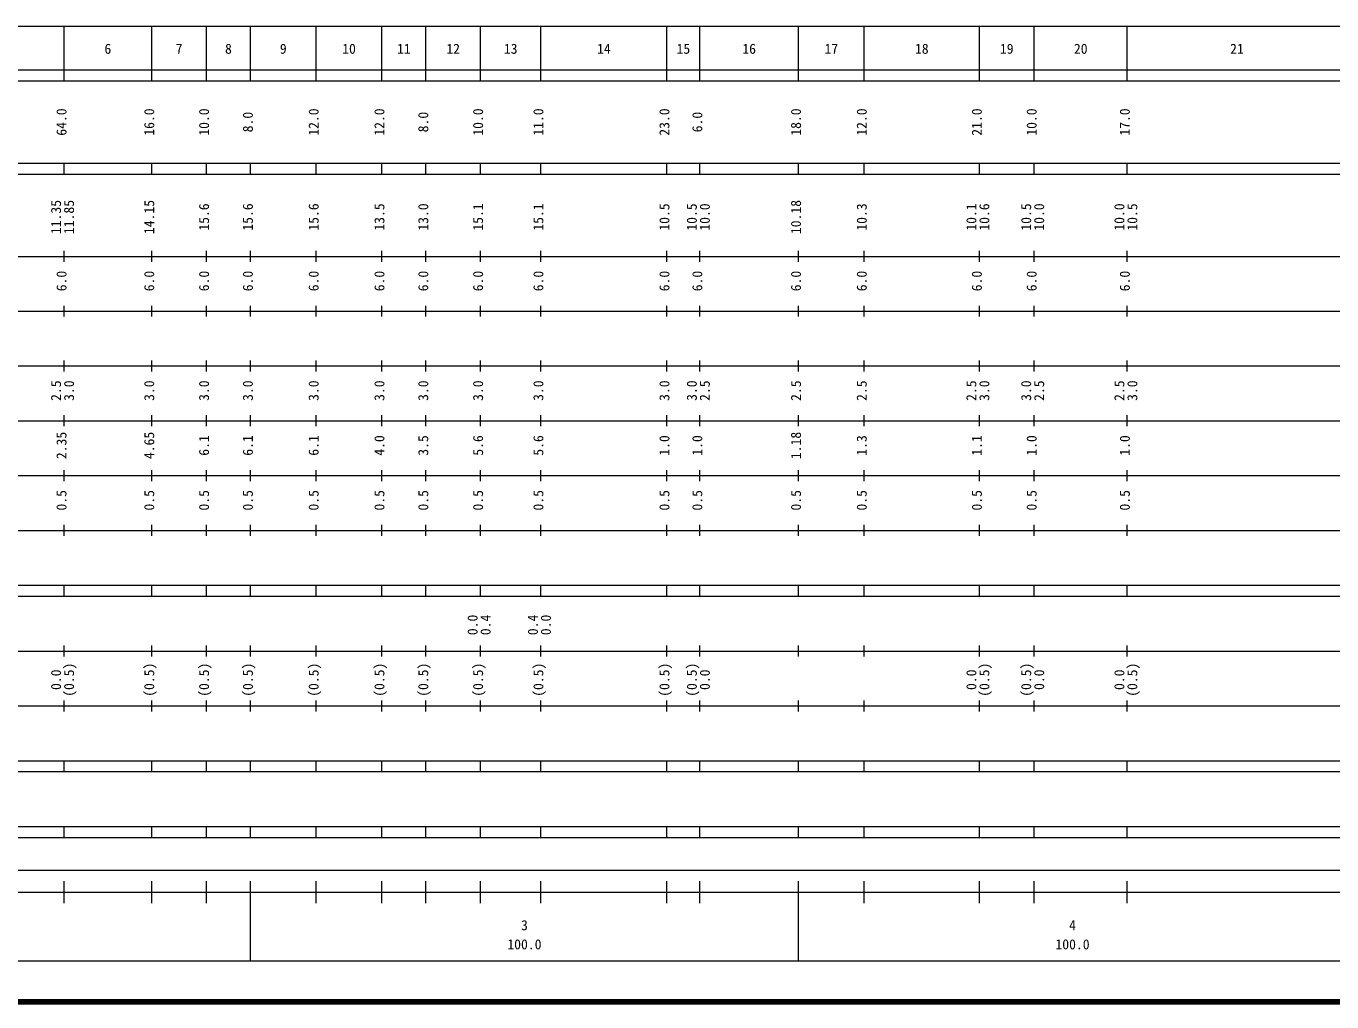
# Model space of a CAD drawing. Units: millimetres on the paper, enlarged 1000 times. Extents: x 40000 to 680000, y 20000 to 380000.
# Drawn here: x 227084 to 465321, y 20000 to 198000 of the extents above; entities that cross this region are included whole.
import ezdxf
from ezdxf.enums import TextEntityAlignment as Align

# ---------------------------------------------------------------- set-up
doc = ezdxf.new("R2010")
doc.units = ezdxf.units.MM
doc.header["$LTSCALE"] = 1000
doc.layers.add('M-TTL', color=2, linetype='Continuous', lineweight=140)
doc.layers.add('M-TTL-BAND', color=7, linetype='Continuous', lineweight=13)
doc.styles.add('ＭＳ ゴシック', font='')
doc.styles.get('ＭＳ ゴシック').set_extended_font_data('MS Gothic')

msp = doc.modelspace()

# ---------------------------------------------------------------- linework, layer by layer
at = {"layer": 'M-TTL'}
msp.add_line((40000, 20000), (680000, 20000), dxfattribs=at)
at = {"layer": 'M-TTL-BAND'}
for p, q in [((68000, 198000), (579000, 198000)), ((234000, 188000), (234000, 198000)), ((250000, 188000), (250000, 198000)), ((260000, 188000), (260000, 198000)), ((268000, 188000), (268000, 198000)), ((280000, 188000), (280000, 198000)), ((292000, 188000), (292000, 198000)), ((300000, 188000), (300000, 198000)), ((310000, 188000), (310000, 198000)), ((321000, 188000), (321000, 198000)), ((344000, 188000), (344000, 198000)), ((350000, 188000), (350000, 198000)), ((368000, 188000), (368000, 198000)), ((380000, 188000), (380000, 198000)), ((401000, 188000), (401000, 198000)), ((411000, 188000), (411000, 198000)), ((428000, 188000), (428000, 198000)), ((40000, 190000), (579000, 190000)), ((40000, 188000), (579000, 188000)), ((40000, 173000), (579000, 173000)), ((234000, 171000), (234000, 173000)), ((250000, 171000), (250000, 173000)), ((260000, 171000), (260000, 173000)), ((268000, 171000), (268000, 173000)), ((280000, 171000), (280000, 173000)), ((292000, 171000), (292000, 173000)), ((300000, 171000), (300000, 173000)), ((310000, 171000), (310000, 173000)), ((321000, 171000), (321000, 173000)), ((344000, 171000), (344000, 173000)), ((350000, 171000), (350000, 173000)), ((368000, 171000), (368000, 173000)), ((380000, 171000), (380000, 173000)), ((401000, 171000), (401000, 173000)), ((411000, 171000), (411000, 173000)), ((428000, 171000), (428000, 173000)), ((40000, 171000), (579000, 171000)), ((40000, 156000), (579000, 156000)), ((234000, 155000), (234000, 157000)), ((250000, 155000), (250000, 157000)), ((260000, 155000), (260000, 157000)), ((268000, 155000), (268000, 157000)), ((280000, 155000), (280000, 157000)), ((292000, 155000), (292000, 157000)), ((300000, 155000), (300000, 157000)), ((310000, 155000), (310000, 157000)), ((321000, 155000), (321000, 157000)), ((344000, 155000), (344000, 157000)), ((350000, 155000), (350000, 157000)), ((368000, 155000), (368000, 157000)), ((380000, 155000), (380000, 157000)), ((401000, 155000), (401000, 157000)), ((411000, 155000), (411000, 157000)), ((428000, 155000), (428000, 157000)), ((46000, 146000), (579000, 146000)), ((234000, 145000), (234000, 147000)), ((250000, 145000), (250000, 147000)), ((260000, 145000), (260000, 147000)), ((268000, 145000), (268000, 147000)), ((280000, 145000), (280000, 147000)), ((292000, 145000), (292000, 147000)), ((300000, 145000), (300000, 147000)), ((310000, 145000), (310000, 147000)), ((321000, 145000), (321000, 147000)), ((344000, 145000), (344000, 147000)), ((350000, 145000), (350000, 147000)), ((368000, 145000), (368000, 147000)), ((380000, 145000), (380000, 147000)), ((401000, 145000), (401000, 147000)), ((411000, 145000), (411000, 147000)), ((428000, 145000), (428000, 147000)), ((52000, 136000), (579000, 136000)), ((234000, 135000), (234000, 137000)), ((250000, 135000), (250000, 137000)), ((260000, 135000), (260000, 137000)), ((268000, 135000), (268000, 137000)), ((280000, 135000), (280000, 137000)), ((292000, 135000), (292000, 137000)), ((300000, 135000), (300000, 137000)), ((310000, 135000), (310000, 137000)), ((321000, 135000), (321000, 137000)), ((344000, 135000), (344000, 137000)), ((350000, 135000), (350000, 137000)), ((368000, 135000), (368000, 137000)), ((380000, 135000), (380000, 137000)), ((401000, 135000), (401000, 137000)), ((411000, 135000), (411000, 137000)), ((428000, 135000), (428000, 137000)), ((234000, 125000), (234000, 127000)), ((250000, 125000), (250000, 127000)), ((260000, 125000), (260000, 127000)), ((268000, 125000), (268000, 127000)), ((280000, 125000), (280000, 127000)), ((292000, 125000), (292000, 127000)), ((300000, 125000), (300000, 127000)), ((310000, 125000), (310000, 127000)), ((321000, 125000), (321000, 127000)), ((344000, 125000), (344000, 127000)), ((350000, 125000), (350000, 127000)), ((368000, 125000), (368000, 127000)), ((380000, 125000), (380000, 127000)), ((401000, 125000), (401000, 127000)), ((411000, 125000), (411000, 127000)), ((428000, 125000), (428000, 127000)), ((46000, 126000), (579000, 126000)), ((234000, 115000), (234000, 117000)), ((250000, 115000), (250000, 117000)), ((260000, 115000), (260000, 117000)), ((268000, 115000), (268000, 117000)), ((280000, 115000), (280000, 117000)), ((292000, 115000), (292000, 117000)), ((300000, 115000), (300000, 117000)), ((310000, 115000), (310000, 117000)), ((321000, 115000), (321000, 117000)), ((344000, 115000), (344000, 117000)), ((350000, 115000), (350000, 117000)), ((368000, 115000), (368000, 117000)), ((380000, 115000), (380000, 117000)), ((401000, 115000), (401000, 117000)), ((411000, 115000), (411000, 117000)), ((428000, 115000), (428000, 117000)), ((52000, 116000), (579000, 116000)), ((46000, 106000), (579000, 106000)), ((234000, 105000), (234000, 107000)), ((250000, 105000), (250000, 107000)), ((260000, 105000), (260000, 107000)), ((268000, 105000), (268000, 107000)), ((280000, 105000), (280000, 107000)), ((292000, 105000), (292000, 107000)), ((300000, 105000), (300000, 107000)), ((310000, 105000), (310000, 107000)), ((321000, 105000), (321000, 107000)), ((344000, 105000), (344000, 107000)), ((350000, 105000), (350000, 107000)), ((368000, 105000), (368000, 107000)), ((380000, 105000), (380000, 107000)), ((401000, 105000), (401000, 107000)), ((411000, 105000), (411000, 107000)), ((428000, 105000), (428000, 107000)), ((40000, 96000), (579000, 96000)), ((234000, 94000), (234000, 96000)), ((250000, 94000), (250000, 96000)), ((260000, 94000), (260000, 96000)), ((268000, 94000), (268000, 96000)), ((280000, 94000), (280000, 96000)), ((292000, 94000), (292000, 96000)), ((300000, 94000), (300000, 96000)), ((310000, 94000), (310000, 96000)), ((321000, 94000), (321000, 96000)), ((344000, 94000), (344000, 96000)), ((350000, 94000), (350000, 96000)), ((368000, 94000), (368000, 96000)), ((380000, 94000), (380000, 96000)), ((401000, 94000), (401000, 96000)), ((411000, 94000), (411000, 96000)), ((428000, 94000), (428000, 96000)), ((40000, 94000), (579000, 94000)), ((49000, 84000), (579000, 84000)), ((234000, 83000), (234000, 85000)), ((250000, 83000), (250000, 85000)), ((260000, 83000), (260000, 85000)), ((268000, 83000), (268000, 85000)), ((280000, 83000), (280000, 85000)), ((292000, 83000), (292000, 85000)), ((300000, 83000), (300000, 85000)), ((310000, 83000), (310000, 85000)), ((321000, 83000), (321000, 85000)), ((344000, 83000), (344000, 85000)), ((350000, 83000), (350000, 85000)), ((368000, 83000), (368000, 85000)), ((380000, 83000), (380000, 85000)), ((401000, 83000), (401000, 85000)), ((411000, 83000), (411000, 85000)), ((428000, 83000), (428000, 85000)), ((40000, 74000), (579000, 74000)), ((234000, 73000), (234000, 75000)), ((250000, 73000), (250000, 75000)), ((260000, 73000), (260000, 75000)), ((268000, 73000), (268000, 75000)), ((280000, 73000), (280000, 75000)), ((292000, 73000), (292000, 75000)), ((300000, 73000), (300000, 75000)), ((310000, 73000), (310000, 75000)), ((321000, 73000), (321000, 75000)), ((344000, 73000), (344000, 75000)), ((350000, 73000), (350000, 75000)), ((368000, 73000), (368000, 75000)), ((380000, 73000), (380000, 75000)), ((401000, 73000), (401000, 75000)), ((411000, 73000), (411000, 75000)), ((428000, 73000), (428000, 75000)), ((40000, 64000), (579000, 64000)), ((40000, 62000), (579000, 62000)), ((234000, 62000), (234000, 64000)), ((250000, 62000), (250000, 64000)), ((260000, 62000), (260000, 64000)), ((268000, 62000), (268000, 64000)), ((280000, 62000), (280000, 64000)), ((292000, 62000), (292000, 64000)), ((300000, 62000), (300000, 64000)), ((310000, 62000), (310000, 64000)), ((321000, 62000), (321000, 64000)), ((344000, 62000), (344000, 64000)), ((350000, 62000), (350000, 64000)), ((368000, 62000), (368000, 64000)), ((380000, 62000), (380000, 64000)), ((401000, 62000), (401000, 64000)), ((411000, 62000), (411000, 64000)), ((428000, 62000), (428000, 64000)), ((40000, 52000), (579000, 52000)), ((234000, 50000), (234000, 52000)), ((250000, 50000), (250000, 52000)), ((260000, 50000), (260000, 52000)), ((268000, 50000), (268000, 52000)), ((280000, 50000), (280000, 52000)), ((292000, 50000), (292000, 52000)), ((300000, 50000), (300000, 52000)), ((310000, 50000), (310000, 52000)), ((321000, 50000), (321000, 52000)), ((344000, 50000), (344000, 52000)), ((350000, 50000), (350000, 52000)), ((368000, 50000), (368000, 52000)), ((380000, 50000), (380000, 52000)), ((401000, 50000), (401000, 52000)), ((411000, 50000), (411000, 52000)), ((428000, 50000), (428000, 52000)), ((40000, 50000), (579000, 50000)), ((71000, 44000), (565000, 44000)), ((234000, 38000), (234000, 42000)), ((250000, 38000), (250000, 42000)), ((260000, 38000), (260000, 42000)), ((268000, 27500), (268000, 42000)), ((280000, 38000), (280000, 42000)), ((292000, 38000), (292000, 42000)), ((300000, 38000), (300000, 42000)), ((310000, 38000), (310000, 42000)), ((321000, 38000), (321000, 42000)), ((344000, 38000), (344000, 42000)), ((350000, 38000), (350000, 42000)), ((368000, 27500), (368000, 42000)), ((380000, 38000), (380000, 42000)), ((401000, 38000), (401000, 42000)), ((411000, 38000), (411000, 42000)), ((428000, 38000), (428000, 42000)), ((40000, 40000), (579000, 40000)), ((68000, 27500), (579000, 27500))]:
    msp.add_line(p, q, dxfattribs=at)

# ---------------------------------------------------------------- texts
at = {"layer": 'M-TTL-BAND', "style": 'ＭＳ ゴシック'}
for s, p in [('6', (242000, 192405)), ('7', (255000, 192405)), ('8', (264000, 192405)), ('9', (274000, 192405)), ('10', (286000, 192405)), ('11', (296000, 192405)), ('12', (305000, 192405)), ('13', (315500, 192405)), ('14', (332500, 192405)), ('15', (347000, 192405)), ('16', (359000, 192405)), ('17', (374000, 192405)), ('18', (390500, 192405)), ('19', (406000, 192405)), ('20', (419500, 192405)), ('21', (448000, 192405)), ('3', (318000, 32523)), ('4', (418000, 32523)), ('100.0', (318000, 29033)), ('100.0', (418000, 29033))]:
    msp.add_text(s, height=1833, dxfattribs=at).set_placement(p, align=Align.BOTTOM_CENTER)
for s, p in [('64.0', (235000, 180500)), ('16.0', (251000, 180500)), ('10.0', (261000, 180500)), ('8.0', (269000, 180500)), ('12.0', (281000, 180500)), ('12.0', (293000, 180500)), ('8.0', (301000, 180500)), ('10.0', (311000, 180500)), ('11.0', (322000, 180500)), ('23.0', (345000, 180500)), ('6.0', (351000, 180500)), ('18.0', (369000, 180500)), ('12.0', (381000, 180500)), ('21.0', (402000, 180500)), ('10.0', (412000, 180500)), ('17.0', (429000, 180500)), ('11.35', (234000, 163174)), ('11.85', (236370, 163174)), ('14.15', (251000, 163174)), ('15.6', (261000, 163174)), ('15.6', (269000, 163174)), ('15.6', (281000, 163174)), ('13.5', (293000, 163174)), ('13.0', (301000, 163174)), ('15.1', (311000, 163174)), ('15.1', (322000, 163174)), ('10.5', (345000, 163174)), ('10.5', (350000, 163174)), ('10.0', (352370, 163174)), ('10.18', (369000, 163174)), ('10.3', (381000, 163174)), ('10.1', (401000, 163174)), ('10.6', (403370, 163174)), ('10.5', (411000, 163174)), ('10.0', (413370, 163174)), ('10.0', (428000, 163174)), ('10.5', (430370, 163174)), ('6.0', (235000, 151500)), ('6.0', (251000, 151500)), ('6.0', (261000, 151500)), ('6.0', (269000, 151500)), ('6.0', (281000, 151500)), ('6.0', (293000, 151500)), ('6.0', (301000, 151500)), ('6.0', (311000, 151500)), ('6.0', (322000, 151500)), ('6.0', (345000, 151500)), ('6.0', (351000, 151500)), ('6.0', (369000, 151500)), ('6.0', (381000, 151500)), ('6.0', (402000, 151500)), ('6.0', (412000, 151500)), ('6.0', (429000, 151500)), ('2.5', (234000, 131500)), ('3.0', (236370, 131500)), ('3.0', (251000, 131500)), ('3.0', (261000, 131500)), ('3.0', (269000, 131500)), ('3.0', (281000, 131500)), ('3.0', (293000, 131500)), ('3.0', (301000, 131500)), ('3.0', (311000, 131500)), ('3.0', (322000, 131500)), ('3.0', (345000, 131500)), ('3.0', (350000, 131500)), ('2.5', (352370, 131500)), ('2.5', (369000, 131500)), ('2.5', (381000, 131500)), ('2.5', (401000, 131500)), ('3.0', (403370, 131500)), ('3.0', (411000, 131500)), ('2.5', (413370, 131500)), ('2.5', (428000, 131500)), ('3.0', (430370, 131500)), ('2.35', (235000, 121500)), ('4.65', (251000, 121500)), ('6.1', (261000, 121500)), ('6.1', (269000, 121500)), ('6.1', (281000, 121500)), ('4.0', (293000, 121500)), ('3.5', (301000, 121500)), ('5.6', (311000, 121500)), ('5.6', (322000, 121500)), ('1.0', (345000, 121500)), ('1.0', (351000, 121500)), ('1.18', (369000, 121500)), ('1.3', (381000, 121500)), ('1.1', (402000, 121500)), ('1.0', (412000, 121500)), ('1.0', (429000, 121500)), ('0.5', (235000, 111500)), ('0.5', (251000, 111500)), ('0.5', (261000, 111500)), ('0.5', (269000, 111500)), ('0.5', (281000, 111500)), ('0.5', (293000, 111500)), ('0.5', (301000, 111500)), ('0.5', (311000, 111500)), ('0.5', (322000, 111500)), ('0.5', (345000, 111500)), ('0.5', (351000, 111500)), ('0.5', (369000, 111500)), ('0.5', (381000, 111500)), ('0.5', (402000, 111500)), ('0.5', (412000, 111500)), ('0.5', (429000, 111500)), ('0.4', (312370, 88764)), ('0.4', (321000, 88764)), ('0.0', (310000, 88764)), ('0.0', (323370, 88764)), ('(0.5)', (236370, 78764)), ('(0.5)', (251000, 78764)), ('(0.5)', (261000, 78764)), ('(0.5)', (269000, 78764)), ('(0.5)', (281000, 78764)), ('(0.5)', (293000, 78764)), ('(0.5)', (301000, 78764)), ('(0.5)', (311000, 78764)), ('(0.5)', (322000, 78764)), ('(0.5)', (345000, 78764)), ('(0.5)', (350000, 78764)), ('(0.5)', (403370, 78764)), ('(0.5)', (411000, 78764)), ('(0.5)', (430370, 78764)), ('0.0', (234000, 78764)), ('0.0', (352370, 78764)), ('0.0', (401000, 78764)), ('0.0', (413370, 78764)), ('0.0', (428000, 78764))]:
    msp.add_text(s, height=1833, rotation=90, dxfattribs=at).set_placement(p, align=Align.BOTTOM_CENTER)

doc.saveas('drawing.dxf')
